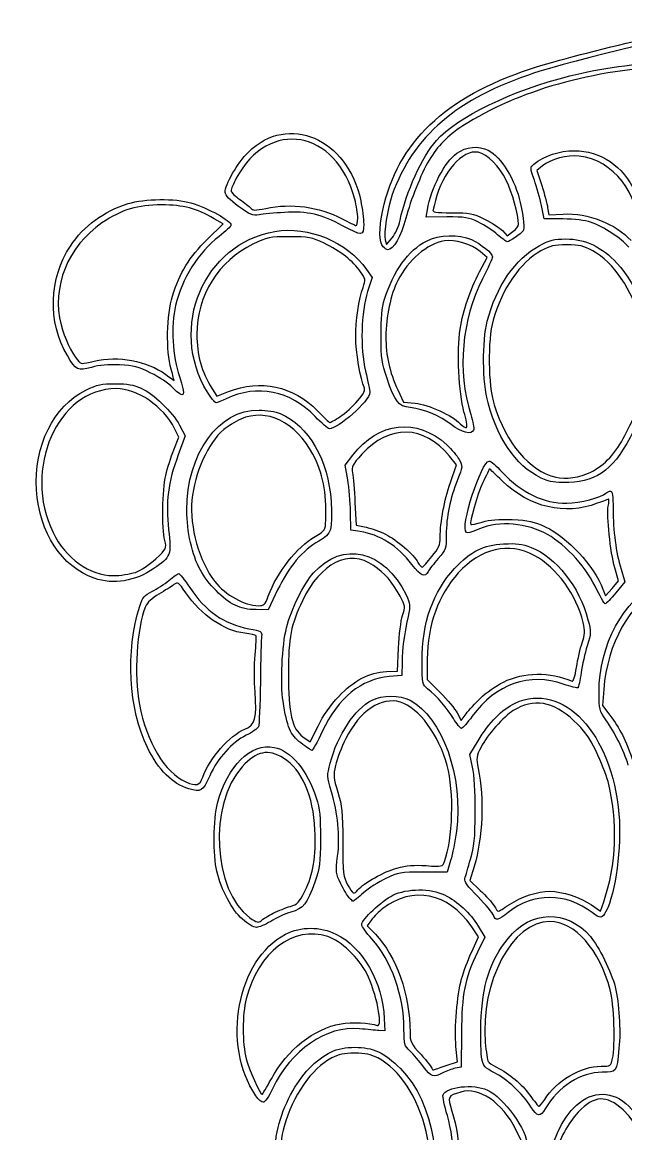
# Model space of a CAD drawing. Header units: inches. Extents: x 3.4 to 10.4, y 6.4 to 17.3.
# Drawn here: x 3.37 to 6.5, y 10.71 to 16.47 of the extents above; entities that cross this region are included whole.
import ezdxf

# ---------------------------------------------------------------- set-up
doc = ezdxf.new("R2010")
doc.units = ezdxf.units.IN
doc.layers.add('cad_path', color=7, linetype='CONTINUOUS')

msp = doc.modelspace()

# ---------------------------------------------------------------- linework, layer by layer
at = {"layer": 'cad_path', "color": 7}
for points in [[(6.067301, 15.728164), (6.039279, 15.704501), (6.064217, 15.626376)], [(5.571691, 15.46366), (5.464728, 15.462685), (5.471523, 15.50026)], [(6.174365, 15.453361), (6.076324, 15.454501), (6.062557, 15.522209)], [(6.094802, 15.511793), (6.100449, 15.475334), (6.175637, 15.478881)], [(4.331275, 15.347275), (4.413085, 15.427549), (4.367041, 15.454533)], [(5.860197, 15.392799), (5.884755, 15.366659), (5.914517, 15.387852)], [(5.253592, 15.345777), (5.260212, 15.32046), (5.289374, 15.355391)], [(5.742546, 15.179732), (5.781829, 15.254488), (5.745867, 15.284594)], [(5.156451, 15.190855), (5.185316, 15.149202), (5.162376, 15.077893)], [(4.357415, 14.572699), (4.38077, 14.534643), (4.441171, 14.558668)], [(5.31839, 14.568071), (5.347947, 14.504557), (5.408657, 14.498291)], [(4.158489, 14.257292), (4.184851, 14.323187), (4.162557, 14.366886)], [(4.187834, 14.384901), (4.217846, 14.329264), (4.180904, 14.230424)], [(5.059015, 14.102357), (5.045318, 14.177295), (5.085096, 14.229455)], [(5.591073, 14.087503), (5.622767, 14.17981), (5.585841, 14.224873)], [(5.096611, 13.983704), (5.103387, 13.867073), (5.154266, 13.856161)], [(5.122711, 13.833276), (5.074489, 13.840173), (5.0736, 13.933796)], [(6.381304, 13.535045), (6.394878, 13.501006), (6.428101, 13.539439), (6.461323, 13.577873), (6.442563, 13.645529)], [(6.474837, 13.639081), (6.49455, 13.573976), (6.448009, 13.516843)], [(4.696058, 13.531043), (4.647405, 13.428781), (4.584905, 13.429139)], [(5.259531, 13.108223), (5.31663, 13.110751), (5.322194, 13.230543)], [(5.340874, 13.156448), (5.340114, 13.087562), (5.274551, 13.082299)], [(5.471104, 13.172702), (5.470322, 13.067987), (5.53803, 13.000176)], [(6.385474, 13.016308), (6.379001, 12.932281), (6.417438, 12.881926)], [(5.626325, 12.893975), (5.646911, 12.855587), (5.67248, 12.889419)], [(4.827229, 12.770926), (4.865207, 12.743601), (4.905314, 12.826023)], [(5.70594, 12.613062), (5.691558, 12.677873), (5.734321, 12.749855)], [(5.591956, 12.129268), (5.573689, 12.069265), (5.449089, 12.069171)], [(5.714087, 12.099168), (5.692099, 12.025085), (5.745839, 11.974817)], [(6.321124, 11.899524), (6.367776, 11.867427), (6.384996, 11.916172)], [(5.182166, 11.821909), (5.160384, 11.791319), (5.202177, 11.74791)], [(5.701309, 11.657116), (5.736526, 11.73473), (5.698314, 11.790213)], [(5.734124, 11.789811), (5.768759, 11.732162), (5.731435, 11.654562)], [(5.248512, 11.308667), (5.251572, 11.246167), (5.220322, 11.248565)], [(5.648367, 11.236178), (5.647405, 11.059522), (5.616155, 11.053025)], [(5.574673, 11.069506), (5.626941, 11.086989), (5.619935, 11.166578)], [(5.950806, 10.57462), (5.967748, 10.658705), (5.929877, 10.735333)]]:
    msp.add_lwpolyline(points, dxfattribs=at)
for points in [[(5.110947, 15.457521)], [(5.330248, 15.446739)], [(5.032528, 15.418502)], [(5.944099, 15.426564)], [(5.835609, 15.371744)], [(5.241899, 15.309412)], [(4.144237, 14.675855)], [(4.152053, 14.580167)], [(4.890644, 14.429286)], [(5.020287, 14.429224)], [(5.661401, 14.454501)], [(5.595322, 14.38771)], [(6.318458, 14.141584)], [(6.087641, 14.099959)], [(5.391943, 13.663163)], [(5.495324, 13.70431)], [(3.74642, 13.591668)], [(3.958943, 13.622451)], [(6.340196, 13.550855)], [(4.647322, 13.498772)], [(4.47553, 13.451955)], [(5.01242, 12.979467)], [(5.746793, 12.971361)], [(5.606622, 12.865449)], [(4.816319, 12.738541)], [(4.308267, 12.561272)], [(4.235879, 12.500692)], [(5.066874, 11.936268)], [(5.112276, 11.977131)], [(5.896327, 11.901243)], [(4.513396, 11.82523)], [(4.673447, 11.856045)], [(5.813977, 11.845424)], [(5.451255, 11.061272)], [(5.574673, 11.069506)], [(4.663719, 10.998772)], [(4.582911, 10.910301)], [(6.079417, 10.891548)], [(6.007991, 10.853535)]]:
    msp.add_lwpolyline(points, close=True, dxfattribs=at)
for points in [[(6.006363, 16.230825), (6.269177, 16.317125), (6.947844, 16.472562), (6.990449, 16.456213)], [(6.970851, 16.438876), (6.907074, 16.438876), (6.207448, 16.269181), (6.027196, 16.209992)], [(6.759333, 16.246983), (6.324706, 16.227184), (5.941155, 16.118854), (5.654871, 15.935038)], [(6.209905, 16.194322), (6.37153, 16.235005), (6.543696, 16.258942), (6.738499, 16.267816)], [(5.240799, 15.498091), (5.316488, 15.850004), (5.561874, 16.084868), (6.006363, 16.230825)], [(6.027196, 16.209992), (5.625367, 16.078043), (5.396145, 15.881973), (5.2901, 15.579501)], [(5.518253, 15.859606), (5.626319, 15.982069), (5.907763, 16.11827), (6.209905, 16.194322)], [(5.095409, 15.556654), (5.001896, 15.915673), (4.647933, 15.977524), (4.481738, 15.663887)], [(4.544725, 15.799924), (4.7521, 16.003239), (5.058074, 15.870764), (5.126428, 15.548069)], [(5.654871, 15.935038), (5.57727, 15.885213), (5.523458, 15.830419), (5.481037, 15.758034)], [(5.330248, 15.446739), (5.360223, 15.591126), (5.444335, 15.775841), (5.518253, 15.859606)], [(4.424191, 15.590858), (4.422831, 15.630648), (4.488832, 15.745126), (4.544725, 15.799924)], [(5.471523, 15.50026), (5.492606, 15.61683), (5.560531, 15.747779), (5.623623, 15.793482)], [(5.734524, 15.798564), (5.656048, 15.8158), (5.547061, 15.692573), (5.513137, 15.548251)], [(5.623623, 15.793482), (5.672035, 15.828552), (5.737416, 15.834842), (5.787001, 15.8092)], [(5.880463, 15.653514), (5.844103, 15.727372), (5.783241, 15.787864), (5.734524, 15.798564)], [(5.787001, 15.8092), (5.853835, 15.774639), (5.927578, 15.653961), (5.952824, 15.537835)], [(6.02307, 15.736408), (6.077894, 15.780461), (6.156405, 15.806932), (6.232241, 15.806932)], [(6.25851, 15.779155), (6.197846, 15.786339), (6.107733, 15.762309), (6.067301, 15.728164)], [(6.232241, 15.806932), (6.369855, 15.806932), (6.485494, 15.728217), (6.549169, 15.591203)], [(5.481037, 15.758034), (5.437744, 15.684159), (5.384138, 15.550539), (5.360233, 15.456913)], [(6.025846, 15.655059), (6.003205, 15.719339), (6.003168, 15.720416), (6.02307, 15.736408)], [(6.56928, 15.380011), (6.56928, 15.586009), (6.435191, 15.758229), (6.25851, 15.779155)], [(4.481738, 15.663887), (4.466865, 15.63582), (4.454697, 15.606749), (4.454697, 15.599283)], [(5.944099, 15.426564), (5.943608, 15.474151), (5.910322, 15.592863), (5.880463, 15.653514)], [(6.062557, 15.522209), (6.054985, 15.559449), (6.038465, 15.619231), (6.025846, 15.655059)], [(6.064217, 15.626376), (6.077933, 15.583407), (6.091696, 15.531845), (6.094802, 15.511793)], [(3.92194, 15.532734), (4.006089, 15.559078), (4.1651, 15.560999), (4.247077, 15.536663)], [(4.493727, 15.518679), (4.448363, 15.551918), (4.424682, 15.5765), (4.424191, 15.590858)], [(4.454697, 15.599283), (4.454697, 15.591818), (4.474888, 15.571818), (4.499567, 15.554839)], [(4.499567, 15.554839), (4.524245, 15.53786), (4.549954, 15.51732), (4.556697, 15.509195)], [(5.110947, 15.457521), (5.110947, 15.479234), (5.103955, 15.523844), (5.095409, 15.556654)], [(5.2901, 15.579501), (5.263741, 15.504318), (5.244442, 15.380766), (5.253592, 15.345777)], [(3.622207, 15.312661), (3.692382, 15.417749), (3.794763, 15.492921), (3.92194, 15.532734)], [(4.095322, 15.526128), (3.96892, 15.52653), (3.890145, 15.502685), (3.786214, 15.432562)], [(4.367041, 15.454533), (4.276437, 15.50763), (4.207589, 15.525771), (4.095322, 15.526128)], [(4.247077, 15.536663), (4.337486, 15.509824), (4.454697, 15.444623), (4.454697, 15.42117)], [(4.599753, 15.474644), (4.566867, 15.469018), (4.554484, 15.474161), (4.493727, 15.518679)], [(4.556697, 15.509195), (4.567129, 15.496625), (4.578686, 15.496462), (4.634222, 15.508099)], [(4.634222, 15.508099), (4.767369, 15.535999), (4.911487, 15.516846), (5.027614, 15.455817)], [(5.032528, 15.418502), (4.927927, 15.476303), (4.847263, 15.494676), (4.731208, 15.487136)], [(5.126428, 15.548069), (5.134902, 15.508065), (5.141917, 15.453069), (5.142016, 15.425855)], [(5.241899, 15.309412), (5.221008, 15.330303), (5.220577, 15.40407), (5.240799, 15.498091)], [(5.501221, 15.501376), (5.49738, 15.488242), (5.512863, 15.485751), (5.598336, 15.485751)], [(5.513137, 15.548251), (5.509096, 15.531064), (5.503734, 15.50997), (5.501221, 15.501376)], [(5.952824, 15.537835), (5.971124, 15.453661), (5.976301, 15.403175), (5.967828, 15.3915)], [(4.731208, 15.487136), (4.679387, 15.48377), (4.620233, 15.478148), (4.599753, 15.474644)], [(5.027614, 15.455817), (5.064853, 15.436246), (5.098838, 15.419741), (5.103134, 15.419138)], [(5.103134, 15.419138), (5.107431, 15.418535), (5.110947, 15.435808), (5.110947, 15.457521)], [(5.360233, 15.456913), (5.336147, 15.362577), (5.296339, 15.293902), (5.265337, 15.293202)], [(5.289374, 15.355391), (5.306594, 15.376019), (5.323332, 15.413425), (5.330248, 15.446739)], [(5.736651, 15.436274), (5.684391, 15.461831), (5.668076, 15.464539), (5.571691, 15.46366)], [(5.598336, 15.485751), (5.691737, 15.485751), (5.705546, 15.483029), (5.76783, 15.452346)], [(5.835609, 15.371744), (5.813079, 15.391636), (5.768548, 15.420674), (5.736651, 15.436274)], [(5.76783, 15.452346), (5.805125, 15.433973), (5.84669, 15.407177), (5.860197, 15.392799)], [(6.316879, 15.43628), (6.290178, 15.44585), (6.233226, 15.452676), (6.174365, 15.453361)], [(6.175637, 15.478881), (6.30338, 15.484906), (6.446507, 15.428959), (6.526524, 15.341721)], [(6.515516, 15.307045), (6.473677, 15.354534), (6.386245, 15.411418), (6.316879, 15.43628)], [(3.786214, 15.432562), (3.609071, 15.313042), (3.523528, 15.09975), (3.574402, 14.904431)], [(4.33222, 14.556064), (4.129465, 14.890763), (4.312093, 15.325195), (4.682232, 15.388666)], [(4.454697, 15.42117), (4.454697, 15.415559), (4.426948, 15.38942), (4.393032, 15.363082)], [(4.682232, 15.388666), (4.855787, 15.418428), (5.05687, 15.334549), (5.156451, 15.190855)], [(5.142016, 15.425855), (5.142242, 15.363952), (5.132437, 15.363294), (5.032528, 15.418502)], [(5.967828, 15.3915), (5.95666, 15.376108), (5.895966, 15.334622), (5.885381, 15.335143)], [(5.914517, 15.387852), (5.930887, 15.399508), (5.944199, 15.416929), (5.944099, 15.426564)], [(4.150888, 15.053459), (4.188214, 15.173671), (4.239527, 15.25725), (4.331275, 15.347275)], [(4.393032, 15.363082), (4.285717, 15.279745), (4.199758, 15.143275), (4.167175, 15.00451)], [(4.568085, 15.322874), (4.390967, 15.23829), (4.277524, 15.056019), (4.277672, 14.856259)], [(4.75678, 15.360754), (4.652484, 15.360754), (4.643722, 15.358995), (4.568085, 15.322874)], [(4.936895, 15.327247), (4.87121, 15.35836), (4.858339, 15.360754), (4.75678, 15.360754)], [(5.125478, 15.180042), (5.087052, 15.235489), (5.019824, 15.287967), (4.936895, 15.327247)], [(5.250105, 15.03729), (5.293898, 15.181061), (5.374226, 15.292676), (5.467275, 15.339044)], [(5.560589, 15.340038), (5.46806, 15.322887), (5.373109, 15.242306), (5.31789, 15.134067)], [(5.467275, 15.339044), (5.534498, 15.372542), (5.635271, 15.375782), (5.699489, 15.346508)], [(5.745867, 15.284594), (5.7, 15.322993), (5.611505, 15.349475), (5.560589, 15.340038)], [(5.699489, 15.346508), (5.749626, 15.323653), (5.808864, 15.275353), (5.808864, 15.257328)], [(5.885381, 15.335143), (5.880536, 15.335382), (5.858139, 15.351852), (5.835609, 15.371744)], [(6.050503, 15.314247), (6.106677, 15.344287), (6.126711, 15.349426), (6.189269, 15.349845)], [(6.19428, 15.319081), (6.12711, 15.319081), (6.108312, 15.314737), (6.06022, 15.288103)], [(6.189269, 15.349845), (6.286761, 15.350498), (6.378013, 15.307256), (6.453546, 15.224611)], [(6.32834, 15.288103), (6.280249, 15.314737), (6.26145, 15.319081), (6.19428, 15.319081)], [(3.606686, 14.745491), (3.504607, 14.919676), (3.510795, 15.145821), (3.622207, 15.312661)], [(5.265337, 15.293202), (5.261449, 15.293119), (5.250902, 15.300409), (5.241899, 15.309412)], [(5.781789, 14.923251), (5.827463, 15.101973), (5.928518, 15.249015), (6.050503, 15.314247)], [(6.06022, 15.288103), (5.952342, 15.228356), (5.857347, 15.090469), (5.81245, 14.928459)], [(6.574595, 14.928459), (6.53367, 15.085471), (6.435599, 15.228699), (6.32834, 15.288103)], [(5.808864, 15.257328), (5.808864, 15.250163), (5.785823, 15.199046), (5.757663, 15.143735)], [(6.453546, 15.224611), (6.565227, 15.102413), (6.621364, 14.933274), (6.621364, 14.718972)], [(5.13823, 15.098647), (5.152304, 15.138537), (5.151738, 15.142148), (5.125478, 15.180042)], [(5.641706, 14.882708), (5.657762, 14.982238), (5.692438, 15.084376), (5.742546, 15.179732)], [(5.10053, 14.84168), (5.10053, 14.922325), (5.117977, 15.041244), (5.13823, 15.098647)], [(5.31789, 15.134067), (5.282775, 15.065237), (5.25678, 14.942548), (5.25678, 14.845648)], [(5.757663, 15.143735), (5.648858, 14.930027), (5.625978, 14.668265), (5.696193, 14.440475)], [(4.144237, 14.675855), (4.117426, 14.771353), (4.120681, 14.956175), (4.150888, 15.053459)], [(5.162376, 15.077893), (5.127547, 14.96963), (5.12271, 14.785469), (5.151521, 14.664616)], [(5.231687, 14.845126), (5.231349, 14.942126), (5.236046, 14.991135), (5.250105, 15.03729)], [(4.167175, 15.00451), (4.142679, 14.900183), (4.151408, 14.738721), (4.187007, 14.63768)], [(5.785855, 14.500403), (5.757019, 14.607379), (5.75499, 14.818385), (5.781789, 14.923251)], [(5.81245, 14.928459), (5.782984, 14.822132), (5.785745, 14.593903), (5.817744, 14.490959)], [(3.574402, 14.904431), (3.591353, 14.839352), (3.628905, 14.759148), (3.659332, 14.723036)], [(5.661401, 14.454501), (5.634079, 14.54839), (5.623806, 14.771746), (5.641706, 14.882708)], [(4.277672, 14.856259), (4.277755, 14.748329), (4.301538, 14.663746), (4.357415, 14.572699)], [(5.143622, 14.58205), (5.126503, 14.614037), (5.10053, 14.770526), (5.10053, 14.84168)], [(5.260869, 14.631584), (5.235645, 14.704758), (5.232087, 14.730792), (5.231687, 14.845126)], [(5.25678, 14.845648), (5.25678, 14.743991), (5.275252, 14.660769), (5.31839, 14.568071)], [(3.731284, 14.684274), (3.661504, 14.663989), (3.651597, 14.668856), (3.606686, 14.745491)], [(3.746364, 14.716387), (3.870887, 14.746335), (4.017602, 14.71913), (4.116155, 14.647817)], [(3.659332, 14.723036), (3.678365, 14.700448), (3.679674, 14.700348), (3.746364, 14.716387)], [(3.877583, 14.697205), (3.81624, 14.700425), (3.773995, 14.696691), (3.731284, 14.684274)], [(4.039993, 14.654984), (3.975684, 14.686812), (3.950408, 14.693383), (3.877583, 14.697205)], [(4.152053, 14.580167), (4.132309, 14.600585), (4.081882, 14.634253), (4.039993, 14.654984)], [(4.116155, 14.647817), (4.139072, 14.631234), (4.158549, 14.617283), (4.159437, 14.616813)], [(4.159437, 14.616813), (4.160326, 14.616343), (4.153485, 14.642913), (4.144237, 14.675855)], [(4.187007, 14.63768), (4.223859, 14.533084), (4.213717, 14.516396), (4.152053, 14.580167)], [(5.151521, 14.664616), (5.16358, 14.614034), (5.173447, 14.56415), (5.173447, 14.553764)], [(5.382682, 14.476198), (5.319691, 14.484554), (5.305165, 14.503083), (5.260869, 14.631584)], [(3.859395, 14.574293), (3.55674, 14.574293), (3.373036, 14.155159), (3.532678, 13.828863)], [(3.702584, 14.566162), (3.764031, 14.596398), (3.781649, 14.600276), (3.855551, 14.599824)], [(3.855551, 14.599824), (3.917955, 14.599442), (3.951657, 14.593631), (3.988848, 14.57684)], [(4.162557, 14.366886), (4.103154, 14.483326), (3.97019, 14.574293), (3.859395, 14.574293)], [(3.988848, 14.57684), (4.054106, 14.547378), (4.150177, 14.454709), (4.187834, 14.384901)], [(4.890644, 14.429286), (4.762587, 14.56374), (4.589296, 14.598495), (4.430208, 14.521632)], [(4.441171, 14.558668), (4.607532, 14.62484), (4.775509, 14.58875), (4.902035, 14.459651)], [(5.111216, 14.512118), (5.14526, 14.552779), (5.151769, 14.566827), (5.143622, 14.58205)], [(3.44738, 14.049137), (3.432981, 14.277935), (3.534399, 14.483402), (3.702584, 14.566162)], [(4.376816, 14.501376), (4.370509, 14.501376), (4.350441, 14.525985), (4.33222, 14.556064)], [(4.430208, 14.521632), (4.40715, 14.510491), (4.383123, 14.501376), (4.376816, 14.501376)], [(5.173447, 14.553764), (5.173447, 14.511923), (5.008417, 14.364412), (4.964202, 14.366731)], [(4.22553, 13.944084), (4.22553, 14.238086), (4.389555, 14.465596), (4.599826, 14.46325)], [(4.878818, 14.234337), (4.789896, 14.401684), (4.636665, 14.476162), (4.505413, 14.415829)], [(4.599826, 14.46325), (4.638366, 14.46282), (4.686082, 14.454961), (4.709102, 14.445252)], [(4.902035, 14.459651), (4.933864, 14.427175), (4.962617, 14.399841), (4.965932, 14.398908)], [(5.020287, 14.429224), (5.046867, 14.44683), (5.087786, 14.484132), (5.111216, 14.512118)], [(5.595322, 14.38771), (5.536047, 14.434255), (5.459859, 14.46596), (5.382682, 14.476198)], [(5.408657, 14.498291), (5.47774, 14.491161), (5.60206, 14.434725), (5.641751, 14.392476)], [(6.087641, 14.099959), (5.947788, 14.153194), (5.841393, 14.294371), (5.785855, 14.500403)], [(5.817744, 14.490959), (5.880508, 14.289035), (5.99756, 14.151123), (6.136989, 14.114822)], [(4.505413, 14.415829), (4.474654, 14.401691), (4.43466, 14.37758), (4.416537, 14.362249)], [(4.709102, 14.445252), (4.855473, 14.383518), (4.96031, 14.202322), (4.972606, 13.98982)], [(4.964202, 14.366731), (4.956109, 14.367155), (4.923009, 14.395305), (4.890644, 14.429286)], [(4.965932, 14.398908), (4.969246, 14.397976), (4.993706, 14.411618), (5.020287, 14.429224)], [(5.085096, 14.229455), (5.217153, 14.402621), (5.418726, 14.425091), (5.572072, 14.283741)], [(5.67477, 14.373634), (5.679087, 14.378007), (5.673071, 14.414397), (5.661401, 14.454501)], [(5.696193, 14.440475), (5.707401, 14.404116), (5.714047, 14.367787), (5.710961, 14.359746)], [(6.494544, 14.331693), (6.516913, 14.376321), (6.543033, 14.427687), (6.552587, 14.44584)], [(4.416537, 14.362249), (4.335236, 14.293479), (4.265012, 14.137192), (4.252045, 13.996168)], [(5.585841, 14.224873), (5.453304, 14.386617), (5.274938, 14.390406), (5.132452, 14.234503)], [(5.710961, 14.359746), (5.700716, 14.333049), (5.649008, 14.345553), (5.595322, 14.38771)], [(5.641751, 14.392476), (5.655594, 14.37774), (5.670453, 14.369261), (5.67477, 14.373634)], [(6.53964, 14.355543), (6.445556, 14.164197), (6.356071, 14.092636), (6.204697, 14.087692)], [(5.572072, 14.283741), (5.59716, 14.260616), (5.626184, 14.225916), (5.636569, 14.206631)], [(6.318458, 14.141584), (6.390952, 14.17832), (6.449172, 14.241176), (6.494544, 14.331693)], [(4.180904, 14.230424), (4.128435, 14.090047), (4.114824, 13.983788), (4.131427, 13.844175)], [(4.116482, 14.125032), (4.125086, 14.161532), (4.143989, 14.221049), (4.158489, 14.257292)], [(4.945418, 13.892001), (4.949815, 14.039675), (4.931079, 14.135983), (4.878818, 14.234337)], [(5.132452, 14.234503), (5.082744, 14.180115), (5.078387, 14.171423), (5.083842, 14.137547)], [(5.636569, 14.206631), (5.655255, 14.171934), (5.655157, 14.170829), (5.627214, 14.100981)], [(5.673948, 13.829191), (5.638828, 13.850896), (5.750379, 14.199293), (5.792448, 14.199293)], [(5.792448, 14.199293), (5.799241, 14.199293), (5.82878, 14.173992), (5.85809, 14.143069)], [(4.111173, 13.787834), (4.095633, 13.851653), (4.098754, 14.049825), (4.116482, 14.125032)], [(5.083842, 14.137547), (5.087138, 14.11708), (5.092884, 14.047851), (5.096611, 13.983704)], [(5.793594, 14.157626), (5.79223, 14.157626), (5.776547, 14.125985), (5.758743, 14.087314)], [(5.860472, 14.095584), (5.825053, 14.129707), (5.794958, 14.157626), (5.793594, 14.157626)], [(5.85809, 14.143069), (5.963496, 14.031861), (6.069649, 13.980543), (6.19428, 13.980543)], [(6.136989, 14.114822), (6.184506, 14.102451), (6.264516, 14.11425), (6.318458, 14.141584)], [(5.0736, 13.933796), (5.073111, 13.985288), (5.066548, 14.06114), (5.059015, 14.102357)], [(5.538237, 13.803268), (5.538598, 13.885741), (5.558432, 13.992438), (5.591073, 14.087503)], [(5.627214, 14.100981), (5.589758, 14.007356), (5.569682, 13.908677), (5.569461, 13.817114)], [(5.758743, 14.087314), (5.729459, 14.023706), (5.688117, 13.879067), (5.696752, 13.870432)], [(6.351619, 13.980004), (6.184042, 13.916312), (6.00211, 13.959125), (5.860472, 14.095584)], [(6.204697, 14.087692), (6.156343, 14.086112), (6.111736, 14.090787), (6.087641, 14.099959)], [(3.74642, 13.591668), (3.576986, 13.650947), (3.461303, 13.827919), (3.44738, 14.049137)], [(4.252045, 13.996168), (4.239291, 13.857466), (4.290241, 13.676719), (4.370743, 13.575076)], [(6.19428, 13.980543), (6.261225, 13.980543), (6.37325, 14.009513), (6.396601, 14.032863)], [(6.411585, 14.001371), (6.409515, 14.001368), (6.38253, 13.991753), (6.351619, 13.980004)], [(6.396601, 14.032863), (6.4022, 14.038462), (6.412874, 14.043043), (6.420322, 14.043043)], [(6.408585, 13.965324), (6.412305, 13.985153), (6.413655, 14.001374), (6.411585, 14.001371)], [(6.420322, 14.043043), (6.430422, 14.043043), (6.433864, 14.019407), (6.433864, 13.950046)], [(4.295615, 13.633961), (4.252363, 13.713898), (4.22553, 13.832631), (4.22553, 13.944084)], [(4.972606, 13.98982), (4.98125, 13.84044), (4.975498, 13.821725), (4.909493, 13.784475)], [(6.442563, 13.645529), (6.419401, 13.729059), (6.399464, 13.916703), (6.408585, 13.965324)], [(6.433864, 13.950046), (6.433864, 13.837035), (6.448473, 13.726155), (6.474837, 13.639081)], [(4.89088, 13.808668), (4.942818, 13.839299), (4.943897, 13.840949), (4.945418, 13.892001)], [(5.696752, 13.870432), (5.698675, 13.868509), (5.725264, 13.87427), (5.75584, 13.883233)], [(6.075809, 13.828107), (5.959901, 13.883684), (5.823433, 13.888149), (5.721343, 13.839704)], [(5.75584, 13.883233), (5.795107, 13.894744), (5.840879, 13.898328), (5.91171, 13.895438)], [(5.91171, 13.895438), (5.997656, 13.891932), (6.022094, 13.886608), (6.082693, 13.858184)], [(3.532678, 13.828863), (3.597859, 13.695637), (3.723912, 13.605543), (3.84513, 13.605543)], [(4.131427, 13.844175), (4.146955, 13.713601), (4.142944, 13.703034), (4.054823, 13.642342)], [(5.391943, 13.663163), (5.316309, 13.761199), (5.225503, 13.818575), (5.122711, 13.833276)], [(5.154266, 13.856161), (5.18225, 13.85016), (5.227521, 13.833911), (5.25487, 13.820052)], [(5.721343, 13.839704), (5.701305, 13.830196), (5.679978, 13.825465), (5.673948, 13.829191)], [(6.340196, 13.550855), (6.284569, 13.663548), (6.171317, 13.782311), (6.075809, 13.828107)], [(6.082693, 13.858184), (6.197258, 13.804448), (6.332034, 13.658601), (6.381304, 13.535045)], [(4.064943, 13.692764), (4.120974, 13.745842), (4.121257, 13.746422), (4.111173, 13.787834)], [(4.647322, 13.498772), (4.694221, 13.625077), (4.793266, 13.751098), (4.89088, 13.808668)], [(4.909493, 13.784475), (4.826613, 13.7377), (4.752523, 13.649726), (4.696058, 13.531043)], [(4.881568, 13.619057), (5.032884, 13.788913), (5.249062, 13.737709), (5.361535, 13.50537)], [(5.25487, 13.820052), (5.313108, 13.790541), (5.401925, 13.713465), (5.422938, 13.674202)], [(5.495324, 13.70431), (5.531221, 13.747929), (5.538063, 13.763707), (5.538237, 13.803268)], [(5.569461, 13.817114), (5.569286, 13.744842), (5.567827, 13.740548), (5.527685, 13.694168)], [(5.612829, 13.64235), (5.697091, 13.732434), (5.76109, 13.764701), (5.866026, 13.770008)], [(6.025558, 13.710142), (5.89297, 13.78117), (5.7497, 13.748106), (5.631771, 13.619265)], [(5.866026, 13.770008), (5.933717, 13.773431), (5.960939, 13.769914), (6.010083, 13.751376)], [(5.192341, 13.657919), (5.06549, 13.744481), (4.918481, 13.671513), (4.824484, 13.475334)], [(6.010083, 13.751376), (6.136747, 13.703605), (6.259733, 13.546701), (6.303566, 13.376953)], [(6.277992, 13.36313), (6.246687, 13.503014), (6.140998, 13.648301), (6.025558, 13.710142)], [(3.958943, 13.622451), (3.989302, 13.632796), (4.030453, 13.660092), (4.064943, 13.692764)], [(5.330305, 13.498531), (5.289269, 13.57357), (5.250772, 13.618045), (5.192341, 13.657919)], [(5.475235, 13.625826), (5.457879, 13.593396), (5.439365, 13.601695), (5.391943, 13.663163)], [(5.422938, 13.674202), (5.431024, 13.659093), (5.44101, 13.648011), (5.445128, 13.649575)], [(5.445128, 13.649575), (5.449247, 13.651138), (5.471835, 13.675769), (5.495324, 13.70431)], [(5.527685, 13.694168), (5.504808, 13.667735), (5.481206, 13.636981), (5.475235, 13.625826)], [(4.054823, 13.642342), (3.958433, 13.575956), (3.844727, 13.557273), (3.74642, 13.591668)], [(3.84513, 13.605543), (3.880434, 13.605543), (3.93165, 13.613152), (3.958943, 13.622451)], [(4.133067, 13.580576), (4.15636, 13.600037), (4.179302, 13.615959), (4.184049, 13.615959)], [(4.184049, 13.615959), (4.188796, 13.615959), (4.214406, 13.583279), (4.240959, 13.543337)], [(4.47553, 13.451955), (4.416465, 13.480253), (4.333216, 13.56447), (4.295615, 13.633961)], [(4.741793, 13.334709), (4.7669, 13.432627), (4.830196, 13.56139), (4.881568, 13.619057)], [(5.44428, 13.161099), (5.44428, 13.362234), (5.500223, 13.521963), (5.612829, 13.64235)], [(5.631771, 13.619265), (5.5294, 13.507421), (5.472421, 13.349052), (5.471104, 13.172702)], [(4.04506, 13.523091), (4.070171, 13.535247), (4.109774, 13.561115), (4.133067, 13.580576)], [(4.158638, 13.558667), (4.146731, 13.549982), (4.111822, 13.528088), (4.081062, 13.510015)], [(4.220119, 13.516624), (4.182232, 13.571633), (4.179229, 13.573687), (4.158638, 13.558667)], [(4.240959, 13.543337), (4.322262, 13.421041), (4.417825, 13.354618), (4.547337, 13.330383)], [(4.370743, 13.575076), (4.426092, 13.505192), (4.52413, 13.45077), (4.596511, 13.44975)], [(6.393327, 13.459709), (6.38885, 13.459709), (6.36494, 13.500725), (6.340196, 13.550855)], [(6.360947, 12.999734), (6.360947, 13.247154), (6.487644, 13.480895), (6.667335, 13.564982)], [(6.680229, 13.539168), (6.519087, 13.460044), (6.403923, 13.255757), (6.385474, 13.016308)], [(3.981813, 13.446525), (3.997126, 13.493937), (4.005315, 13.503851), (4.04506, 13.523091)], [(4.081062, 13.510015), (4.044945, 13.488795), (4.020377, 13.465764), (4.011704, 13.444995)], [(4.525945, 13.306924), (4.418091, 13.319697), (4.299961, 13.400697), (4.220119, 13.516624)], [(4.596511, 13.44975), (4.625824, 13.449336), (4.63072, 13.45406), (4.647322, 13.498772)], [(5.343036, 13.398825), (5.357832, 13.44579), (5.357432, 13.448925), (5.330305, 13.498531)], [(5.361535, 13.50537), (5.383905, 13.459159), (5.384475, 13.452749), (5.37152, 13.392933)], [(6.448009, 13.516843), (6.422412, 13.485419), (6.397805, 13.459709), (6.393327, 13.459709)], [(4.022042, 12.714184), (3.92392, 12.914311), (3.90735, 13.215962), (3.981813, 13.446525)], [(4.011704, 13.444995), (3.966803, 13.337486), (3.951052, 13.086857), (3.979791, 12.937188)], [(4.584905, 13.429139), (4.542944, 13.42938), (4.507001, 13.436878), (4.47553, 13.451955)], [(4.824484, 13.475334), (4.764287, 13.349699), (4.752156, 13.287071), (4.751848, 13.100334)], [(5.322194, 13.230543), (5.325255, 13.296428), (5.334633, 13.372155), (5.343036, 13.398825)], [(5.37152, 13.392933), (5.349698, 13.292168), (5.34169, 13.230375), (5.340874, 13.156448)], [(6.273209, 13.25737), (6.287699, 13.300049), (6.28844, 13.316443), (6.277992, 13.36313)], [(6.303566, 13.376953), (6.320275, 13.312246), (6.320127, 13.307355), (6.299471, 13.241536)], [(4.584085, 13.29416), (4.582006, 13.297639), (4.555843, 13.303383), (4.525945, 13.306924)], [(4.547337, 13.330383), (4.611296, 13.318414), (4.615919, 13.315722), (4.612802, 13.292253)], [(4.723957, 12.954501), (4.709493, 13.046491), (4.718809, 13.245074), (4.741793, 13.334709)], [(4.579269, 13.194587), (4.583996, 13.245873), (4.586163, 13.290681), (4.584085, 13.29416)], [(4.612802, 13.292253), (4.610958, 13.278364), (4.608242, 13.170907), (4.606766, 13.053459)], [(6.2441, 13.129927), (6.250678, 13.172241), (6.263777, 13.229591), (6.273209, 13.25737)], [(4.578957, 13.003183), (4.574402, 13.057169), (4.574543, 13.1433), (4.579269, 13.194587)], [(6.299471, 13.241536), (6.287685, 13.203979), (6.273541, 13.141112), (6.26804, 13.101831)], [(5.472692, 13.019536), (5.444796, 13.04248), (5.44428, 13.045052), (5.44428, 13.161099)], [(4.751848, 13.100334), (4.751499, 12.88932), (4.769005, 12.812818), (4.827229, 12.770926)], [(5.274551, 13.082299), (5.130382, 13.070726), (5.009625, 12.971974), (4.927408, 12.798411)], [(5.01242, 12.979467), (5.09128, 13.063063), (5.170375, 13.104275), (5.259531, 13.108223)], [(6.17591, 13.043515), (6.001819, 13.105686), (5.825466, 13.043394), (5.704227, 12.876908)], [(5.865374, 13.053852), (5.972859, 13.106767), (6.104728, 13.108235), (6.221022, 13.057813)], [(6.221022, 13.057813), (6.227795, 13.054876), (6.236813, 13.083056), (6.2441, 13.129927)], [(6.26804, 13.101831), (6.262539, 13.06255), (6.255348, 13.027721), (6.25206, 13.024434)], [(4.606766, 13.053459), (4.60529, 12.936011), (4.600582, 12.83209), (4.596303, 12.822522)], [(5.606622, 12.865449), (5.575558, 12.917784), (5.523286, 12.977923), (5.472692, 13.019536)], [(5.746793, 12.971361), (5.773603, 12.997822), (5.826964, 13.034943), (5.865374, 13.053852)], [(5.926191, 12.944527), (6.174077, 13.059936), (6.428191, 12.788392), (6.46422, 12.369596)], [(6.25206, 13.024434), (6.248772, 13.021146), (6.214505, 13.029733), (6.17591, 13.043515)], [(4.526273, 12.809347), (4.579688, 12.830719), (4.590234, 12.869523), (4.578957, 13.003183)], [(4.905314, 12.826023), (4.931648, 12.880141), (4.968429, 12.932834), (5.01242, 12.979467)], [(4.968338, 12.63434), (5.006314, 12.779135), (5.09678, 12.915283), (5.18488, 12.960228)], [(5.331766, 12.949904), (5.232706, 12.979583), (5.121592, 12.905434), (5.049607, 12.761613)], [(5.18488, 12.960228), (5.238414, 12.987539), (5.327716, 12.987291), (5.381836, 12.959681)], [(5.381836, 12.959681), (5.549002, 12.874399), (5.659785, 12.561416), (5.622336, 12.280219)], [(5.53803, 13.000176), (5.57527, 12.962879), (5.615002, 12.915089), (5.626325, 12.893975)], [(5.67248, 12.889419), (5.686543, 12.908027), (5.719984, 12.944901), (5.746793, 12.971361)], [(6.230898, 12.853843), (6.122754, 12.955006), (6.02223, 12.971788), (5.916252, 12.906372)], [(6.396199, 12.858171), (6.362534, 12.905446), (6.360947, 12.911819), (6.360947, 12.999734)], [(3.979791, 12.937188), (4.017004, 12.743381), (4.112981, 12.583569), (4.220322, 12.536677)], [(4.816319, 12.738541), (4.761349, 12.78133), (4.745277, 12.81891), (4.723957, 12.954501)], [(5.574445, 12.621168), (5.531145, 12.780194), (5.426904, 12.921399), (5.331766, 12.949904)], [(5.734321, 12.749855), (5.790035, 12.843636), (5.858339, 12.912937), (5.926191, 12.944527)], [(5.916252, 12.906372), (5.867503, 12.876282), (5.780439, 12.777092), (5.749931, 12.716889)], [(5.647657, 12.814083), (5.641789, 12.814196), (5.623324, 12.837311), (5.606622, 12.865449)], [(5.704227, 12.876908), (5.678981, 12.84224), (5.653525, 12.813969), (5.647657, 12.814083)], [(6.345521, 12.695251), (6.308711, 12.770302), (6.284722, 12.803493), (6.230898, 12.853843)], [(6.512626, 12.623772), (6.488959, 12.699204), (6.44182, 12.794108), (6.396199, 12.858171)], [(6.417438, 12.881926), (6.468413, 12.815145), (6.49634, 12.759219), (6.541646, 12.633194)], [(4.308267, 12.561272), (4.343609, 12.65985), (4.447172, 12.777697), (4.526273, 12.809347)], [(4.596303, 12.822522), (4.592025, 12.812955), (4.563689, 12.792976), (4.533334, 12.778125)], [(4.927408, 12.798411), (4.901584, 12.743896), (4.877238, 12.699395), (4.873305, 12.699519)], [(4.533334, 12.778125), (4.458914, 12.741714), (4.3876, 12.66274), (4.344075, 12.568534)], [(4.384827, 12.426307), (4.437391, 12.622245), (4.555381, 12.738731), (4.677986, 12.715731)], [(4.873305, 12.699519), (4.869373, 12.699644), (4.843729, 12.717204), (4.816319, 12.738541)], [(5.049607, 12.761613), (5.027002, 12.716448), (5.002711, 12.653602), (4.995629, 12.621955)], [(4.235879, 12.500692), (4.150272, 12.526733), (4.07912, 12.59777), (4.022042, 12.714184)], [(4.72662, 12.659174), (4.64784, 12.709135), (4.585988, 12.696497), (4.512798, 12.615483)], [(4.677986, 12.715731), (4.764146, 12.699567), (4.850615, 12.595574), (4.895196, 12.454501)], [(5.749931, 12.716889), (5.725202, 12.668088), (5.724185, 12.660467), (5.735182, 12.606363)], [(6.407563, 12.539009), (6.399044, 12.572738), (6.371125, 12.643047), (6.345521, 12.695251)], [(4.512798, 12.615483), (4.337002, 12.420899), (4.359509, 11.972773), (4.552083, 11.833273)], [(4.889566, 12.288937), (4.881147, 12.464868), (4.82235, 12.598464), (4.72662, 12.659174)], [(4.973549, 12.48997), (4.951282, 12.565152), (4.95115, 12.568808), (4.968338, 12.63434)], [(4.995629, 12.621955), (4.983886, 12.569481), (4.984956, 12.557283), (5.007787, 12.483416)], [(5.560386, 12.124715), (5.603951, 12.237436), (5.611015, 12.486862), (5.574445, 12.621168)], [(5.719454, 12.381584), (5.720009, 12.488223), (5.715142, 12.571594), (5.70594, 12.613062)], [(4.220322, 12.536677), (4.274467, 12.513023), (4.292807, 12.518152), (4.308267, 12.561272)], [(4.344075, 12.568534), (4.306141, 12.486431), (4.298504, 12.481643), (4.235879, 12.500692)], [(5.735182, 12.606363), (5.766908, 12.450263), (5.758534, 12.248925), (5.714087, 12.099168)], [(6.384996, 11.916172), (6.451705, 12.105005), (6.459919, 12.331712), (6.407563, 12.539009)], [(4.895196, 12.454501), (4.914377, 12.393803), (4.918162, 12.35802), (4.917782, 12.240959)], [(5.006819, 12.152731), (5.019737, 12.256688), (5.008298, 12.372646), (4.973549, 12.48997)], [(5.007787, 12.483416), (5.029932, 12.411767), (5.032886, 12.381963), (5.033375, 12.225193)], [(4.380668, 12.074293), (4.360983, 12.155988), (4.363226, 12.345785), (4.384827, 12.426307)], [(5.69528, 12.136793), (5.714949, 12.202725), (5.718722, 12.240928), (5.719454, 12.381584)], [(6.46422, 12.369596), (6.478814, 12.19996), (6.446985, 11.961836), (6.396725, 11.864645)], [(4.836998, 11.970724), (4.881462, 12.060219), (4.896233, 12.149628), (4.889566, 12.288937)], [(5.622336, 12.280219), (5.615674, 12.230197), (5.602003, 12.162269), (5.591956, 12.129268)], [(4.917782, 12.240959), (4.917374, 12.11509), (4.914316, 12.091686), (4.888643, 12.017916)], [(5.033375, 12.225193), (5.033896, 12.058357), (5.035382, 12.045382), (5.058731, 12.003839)], [(5.023323, 12.009375), (4.996711, 12.062478), (4.996179, 12.067103), (5.006819, 12.152731)], [(5.313601, 12.09018), (5.364007, 12.103824), (5.403058, 12.107061), (5.46556, 12.102777)], [(5.46556, 12.102777), (5.549205, 12.097044), (5.54974, 12.097168), (5.560386, 12.124715)], [(5.666567, 12.036689), (5.669541, 12.048777), (5.682462, 12.093824), (5.69528, 12.136793)], [(4.513396, 11.82523), (4.459884, 11.872333), (4.404115, 11.976983), (4.380668, 12.074293)], [(5.112276, 11.977131), (5.141389, 12.01261), (5.247821, 12.072374), (5.313601, 12.09018)], [(5.25678, 12.036681), (5.219541, 12.018862), (5.167259, 11.984877), (5.140598, 11.961161)], [(5.449089, 12.069171), (5.331211, 12.069088), (5.320836, 12.067333), (5.25678, 12.036681)], [(5.734215, 11.940632), (5.678204, 11.997427), (5.662421, 12.019838), (5.666567, 12.036689)], [(4.888643, 12.017916), (4.849373, 11.905076), (4.830242, 11.881051), (4.764362, 11.861842)], [(5.066874, 11.936272), (5.058045, 11.946298), (5.038447, 11.979194), (5.023323, 12.009375)], [(5.058731, 12.003839), (5.086346, 11.954705), (5.091687, 11.952041), (5.112276, 11.977131)], [(5.698314, 11.790213), (5.579826, 11.962252), (5.395536, 11.99863), (5.240715, 11.880542)], [(5.293239, 11.949808), (5.365878, 11.985409), (5.490028, 11.986153), (5.560555, 11.95141)], [(4.761989, 11.891711), (4.79897, 11.902276), (4.807405, 11.911161), (4.836998, 11.970724)], [(5.087525, 11.918039), (5.084996, 11.918039), (5.075702, 11.926242), (5.066874, 11.936268)], [(5.140598, 11.961161), (5.113938, 11.937444), (5.090055, 11.918039), (5.087525, 11.918039)], [(5.13178, 11.797787), (5.13178, 11.824312), (5.234481, 11.921011), (5.293239, 11.949808)], [(5.560555, 11.95141), (5.628547, 11.917915), (5.693482, 11.857458), (5.734124, 11.789811)], [(5.813977, 11.845424), (5.810289, 11.857046), (5.774396, 11.89989), (5.734215, 11.940632)], [(5.745839, 11.974817), (5.775395, 11.947171), (5.807366, 11.911367), (5.816883, 11.895255)], [(6.325472, 11.859248), (6.18821, 11.963743), (6.021078, 11.964214), (5.890579, 11.860473)], [(5.896327, 11.901243), (5.957821, 11.942057), (6.043546, 11.970126), (6.106701, 11.970126)], [(6.106701, 11.970126), (6.16751, 11.970126), (6.265314, 11.937923), (6.321124, 11.899524)], [(4.673447, 11.856045), (4.699228, 11.869115), (4.739072, 11.885165), (4.761989, 11.891711)], [(5.240715, 11.880542), (5.220493, 11.865118), (5.194146, 11.838733), (5.182166, 11.821909)], [(5.816883, 11.895255), (5.826401, 11.879142), (5.836209, 11.865959), (5.838677, 11.865959)], [(5.838677, 11.865959), (5.841146, 11.865959), (5.867088, 11.881837), (5.896327, 11.901243)], [(5.889569, 11.725951), (6.005588, 11.872655), (6.194618, 11.877146), (6.316027, 11.736083)], [(6.396725, 11.864645), (6.377942, 11.828321), (6.367168, 11.827505), (6.325472, 11.859248)], [(4.58601, 11.782626), (4.572506, 11.782626), (4.540389, 11.80147), (4.513396, 11.82523)], [(4.552083, 11.833273), (4.58803, 11.807233), (4.595665, 11.805192), (4.610028, 11.817782)], [(4.660064, 11.814295), (4.632652, 11.796877), (4.599327, 11.782626), (4.58601, 11.782626)], [(4.610028, 11.817782), (4.619127, 11.825757), (4.647666, 11.842975), (4.673447, 11.856045)], [(4.764362, 11.861842), (4.734411, 11.853109), (4.687477, 11.831713), (4.660064, 11.814295)], [(6.105739, 11.813419), (5.911784, 11.813419), (5.74561, 11.501781), (5.771815, 11.187192)], [(5.890579, 11.860473), (5.838367, 11.818966), (5.823313, 11.816008), (5.813977, 11.845424)], [(6.419092, 11.459709), (6.363872, 11.667479), (6.234584, 11.813419), (6.105739, 11.813419)], [(4.955774, 11.735393), (4.77775, 11.794523), (4.595341, 11.655487), (4.533139, 11.41325)], [(4.737449, 11.747324), (4.81758, 11.788497), (4.915754, 11.788869), (4.998344, 11.748311)], [(4.998344, 11.748311), (5.137744, 11.679855), (5.239055, 11.501812), (5.248512, 11.308667)], [(5.184094, 11.723099), (5.155322, 11.754581), (5.13178, 11.78819), (5.13178, 11.797787)], [(4.582911, 10.910301), (4.404123, 11.174897), (4.485951, 11.618099), (4.737449, 11.747324)], [(5.157292, 11.544089), (5.115937, 11.625699), (5.024395, 11.712601), (4.955774, 11.735393)], [(5.35053, 11.253764), (5.35053, 11.428803), (5.285522, 11.612121), (5.184094, 11.723099)], [(5.202177, 11.74791), (5.311492, 11.634366), (5.38178, 11.435297), (5.38178, 11.23924)], [(5.749461, 11.287834), (5.755895, 11.486322), (5.793802, 11.604856), (5.889569, 11.725951)], [(6.316027, 11.736083), (6.358765, 11.686427), (6.426311, 11.548867), (6.444064, 11.475334)], [(5.731435, 11.654562), (5.665429, 11.517331), (5.64946, 11.436901), (5.648367, 11.236178)], [(5.648841, 11.515979), (5.65833, 11.550916), (5.68194, 11.614427), (5.701309, 11.657116)], [(5.211538, 11.27535), (5.244333, 11.262765), (5.207576, 11.444857), (5.157292, 11.544089)], [(5.619935, 11.166578), (5.611476, 11.262681), (5.625242, 11.429082), (5.648841, 11.515979)], [(6.444064, 11.475334), (6.465198, 11.387793), (6.473885, 11.250855), (6.46429, 11.156492)], [(4.533139, 11.41325), (4.512852, 11.334244), (4.512637, 11.179509), (4.532708, 11.102451)], [(6.430787, 11.102939), (6.445568, 11.172632), (6.438558, 11.386463), (6.419092, 11.459709)], [(5.024682, 11.283929), (5.07812, 11.293807), (5.175034, 11.289358), (5.211538, 11.27535)], [(5.753769, 11.100334), (5.7488, 11.123251), (5.746861, 11.207626), (5.749461, 11.287834)], [(4.663719, 10.998772), (4.746438, 11.149721), (4.883222, 11.257778), (5.024682, 11.283929)], [(5.120583, 11.257647), (4.948522, 11.274438), (4.765158, 11.147943), (4.670126, 10.946894)], [(5.220322, 11.248565), (5.203134, 11.249884), (5.158252, 11.253971), (5.120583, 11.257647)], [(5.38266, 11.141346), (5.352088, 11.170457), (5.35053, 11.175908), (5.35053, 11.253764)], [(5.38178, 11.23924), (5.38178, 11.19047), (5.385642, 11.182677), (5.439072, 11.123635)], [(5.771815, 11.187192), (5.775852, 11.138724), (5.782324, 11.094149), (5.786197, 11.088134)], [(4.858678, 11.051471), (4.938129, 11.131985), (5.00083, 11.1612), (5.095322, 11.161733)], [(5.095322, 11.130966), (5.038932, 11.130966), (5.01187, 11.12542), (4.975925, 11.106499)], [(5.095322, 11.161733), (5.189399, 11.162263), (5.251365, 11.133421), (5.331966, 11.051586)], [(5.214719, 11.106499), (5.178774, 11.12542), (5.151711, 11.130966), (5.095322, 11.130966)], [(5.451256, 11.061272), (5.4312, 11.088485), (5.400332, 11.124519), (5.38266, 11.141346)], [(5.439072, 11.123635), (5.470582, 11.088815), (5.496364, 11.056046), (5.496364, 11.050816)], [(6.46429, 11.156492), (6.451388, 11.029608), (6.453512, 11.032626), (6.377121, 11.032626)], [(4.532708, 11.102451), (4.546733, 11.048604), (4.605253, 10.918043), (4.615363, 10.918043)], [(4.975925, 11.106499), (4.871573, 11.051568), (4.773073, 10.909894), (4.729023, 10.751376)], [(5.465852, 10.725334), (5.423641, 10.902142), (5.32844, 11.046636), (5.214719, 11.106499)], [(5.551568, 11.02916), (5.502225, 11.003454), (5.491286, 11.006956), (5.451255, 11.061272)], [(5.509384, 11.046665), (5.516546, 11.049612), (5.545926, 11.05989), (5.574673, 11.069506)], [(5.819432, 11.029922), (5.769413, 11.055313), (5.76175, 11.06353), (5.753769, 11.100334)], [(5.786197, 11.088134), (5.79007, 11.08212), (5.809645, 11.068908), (5.829697, 11.058773)], [(5.829697, 11.058773), (5.898118, 11.024193), (5.960776, 10.971563), (6.002028, 10.914024)], [(6.079417, 10.891548), (6.138821, 10.987667), (6.267894, 11.063876), (6.371282, 11.063876)], [(6.371282, 11.063876), (6.422053, 11.063876), (6.422576, 11.064219), (6.430787, 11.102939)], [(4.697995, 10.746168), (4.72614, 10.860513), (4.790028, 10.981903), (4.858678, 11.051471)], [(5.331966, 11.051586), (5.507347, 10.87352), (5.565141, 10.531663), (5.469027, 10.240854)], [(5.496364, 11.050816), (5.496364, 11.045586), (5.502223, 11.043718), (5.509384, 11.046665)], [(5.616155, 11.053025), (5.598967, 11.049452), (5.569903, 11.038712), (5.551568, 11.02916)], [(6.007991, 10.853535), (5.962792, 10.923799), (5.884841, 10.996718), (5.819432, 11.029922)], [(6.377121, 11.032626), (6.267042, 11.032626), (6.149337, 10.957005), (6.082009, 10.843028)], [(4.615363, 10.918043), (4.617627, 10.918043), (4.639388, 10.954371), (4.663719, 10.998772)], [(4.670126, 10.946894), (4.651046, 10.906527), (4.63036, 10.876731), (4.621364, 10.876653)], [(5.553055, 10.915027), (5.569543, 10.957993), (5.709939, 10.973433), (5.782869, 10.940301)], [(5.929877, 10.735333), (5.860726, 10.875249), (5.73804, 10.958874), (5.644291, 10.929991)], [(6.274836, 10.886238), (6.365123, 10.946042), (6.469863, 10.921876), (6.544203, 10.824089)], [(4.621364, 10.876653), (4.61277, 10.87658), (4.595466, 10.89172), (4.582911, 10.910301)], [(5.575344, 10.807786), (5.560052, 10.858863), (5.550022, 10.907122), (5.553055, 10.915027)], [(5.644291, 10.929991), (5.575926, 10.908928), (5.575517, 10.908031), (5.599237, 10.831233)], [(5.782869, 10.940301), (5.866783, 10.902179), (5.989648, 10.730934), (5.989419, 10.652418)], [(6.002028, 10.914024), (6.024694, 10.882409), (6.046372, 10.856318), (6.050201, 10.856043)], [(6.100936, 10.11958), (6.025952, 10.412765), (6.108333, 10.775951), (6.274836, 10.886238)], [(6.050201, 10.856043), (6.054031, 10.855768), (6.067178, 10.871745), (6.079417, 10.891548)], [(6.485509, 10.838333), (6.398494, 10.916567), (6.335558, 10.913003), (6.253417, 10.825188)], [(5.599237, 10.831233), (5.647356, 10.675445), (5.653784, 10.453853), (5.61485, 10.293043)], [(6.082009, 10.843028), (6.05586, 10.798761), (6.041957, 10.800735), (6.007991, 10.853535)], [(6.567214, 9.978242), (6.706884, 10.240291), (6.665441, 10.676559), (6.485509, 10.838333)], [(5.590479, 10.319084), (5.622459, 10.453475), (5.615656, 10.673139), (5.575344, 10.807786)], [(6.253417, 10.825188), (6.196176, 10.763992), (6.16033, 10.695295), (6.129621, 10.587931)], [(4.702888, 10.299897), (4.673485, 10.407704), (4.670977, 10.636401), (4.697995, 10.746168)], [(4.729023, 10.751376), (4.714485, 10.699061), (4.710303, 10.646961), (4.710627, 10.522209)], [(5.450125, 10.274151), (5.49074, 10.399757), (5.497472, 10.592888), (5.465852, 10.725334)]]:
    msp.add_open_spline(points, degree=3, dxfattribs=at)

doc.saveas('drawing.dxf')
